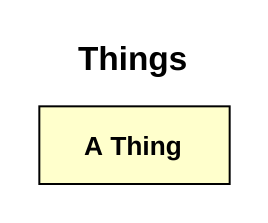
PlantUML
@startuml
title Things
hide circle
hide empty members
class "A Thing" as A_Thing
@enduml
